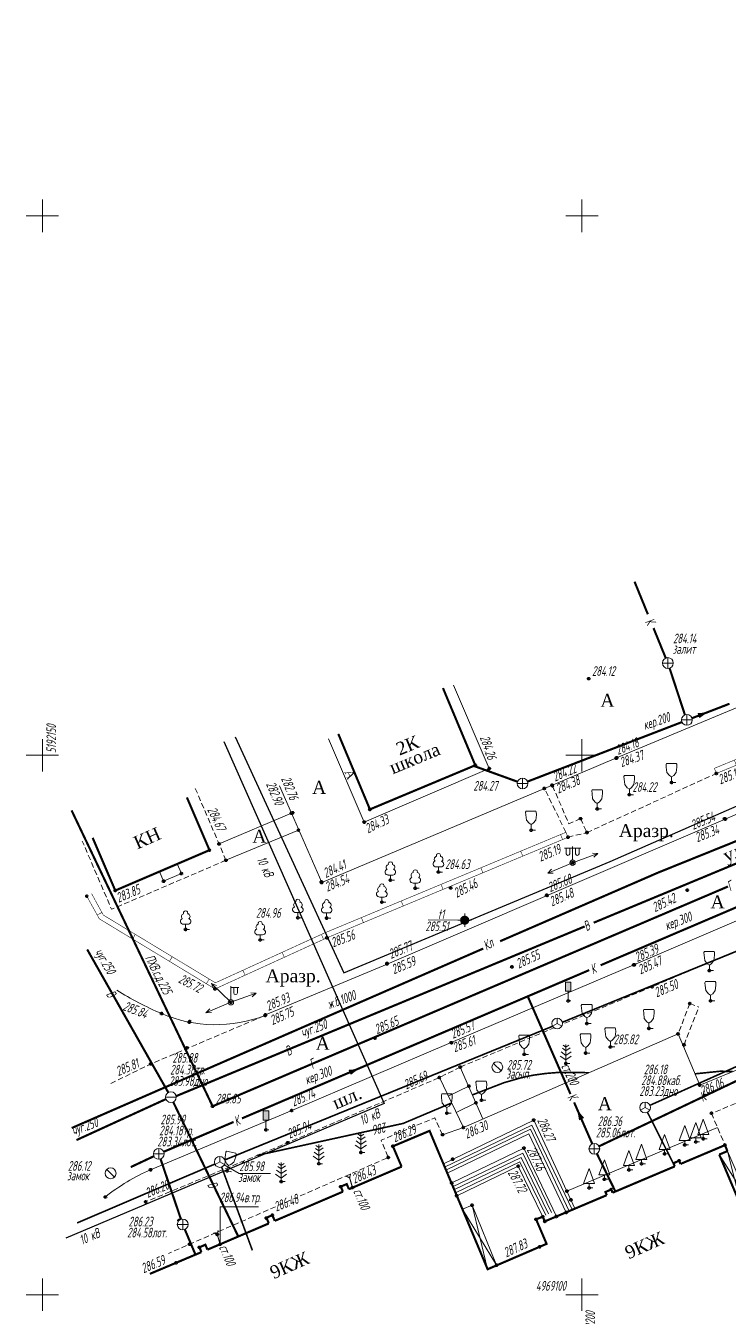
# Model space of a CAD drawing. Header units: metres. Extents: x -857 to 4713, y -766 to 4803.
# Drawn here: x 1737 to 1802.2, y 1493.3 to 1613 of the extents above; entities that cross this region are included whole.
import ezdxf

# ---------------------------------------------------------------- set-up
doc = ezdxf.new("R2010")
doc.units = ezdxf.units.M
doc.set_wipeout_variables(frame=1)
for name, pattern in [('COMMUN', [6, 5, -1]), ('DASHED', [0.75, 0.5, -0.25]), ('DASHEDX2', [1.5, 1, -0.5])]:
    doc.linetypes.add(name, pattern=pattern)
for name, color, linetype, lineweight, transparency in [('51361400', 7, 'Continuous', 18, 0.65), ('51361800', 7, 'Continuous', 18, 0.65), ('51361960', 7, 'Continuous', 18, 0.65), ('51361990', 7, 'Continuous', 18, 0.65), ('51472300', 7, 'Continuous', 18, 0.65), ('51472700', 7, 'Continuous', 18, 0.65), ('71133100', 7, 'Continuous', 18, 0.65), ('71133200', 7, 'Continuous', 18, 0.65), ('71133600', 7, 'Continuous', 18, 0.65), ('71133800', 7, 'Continuous', 18, 0.65), ('82221000', 7, 'Continuous', 18, 0.65), ('Commun', 7, 'Continuous', 18, 0.65), ('CONTOURS-LABEL', 7, 'Continuous', 18, 0.65), ('ELE_SKLAD', 7, 'Continuous', 18, 0.65), ('GEO_POINTS', 7, 'Continuous', 18, 0.65), ('Grid', 7, 'Continuous', 18, 0.65), ('Otm', 7, 'Continuous', 18, 0.65), ('R_Поверхность10_CNT-MAJ', 7, 'Continuous', 18, 0.65), ('Sit', 7, 'Continuous', 18, 0.65), ('Text', 7, 'Continuous', 18, 0.65), ('Text_com', 7, 'Continuous', 18, 0.65), ('Us_znak', 7, 'Continuous', 18, 0.65), ('Us_znak_fon', 7, 'Continuous', 18, 0.65), ('Рамка и сетка', 7, 'Continuous', 18, 0.65)]:
    doc.layers.add(name, color=color, linetype=linetype, lineweight=lineweight, transparency=transparency)
doc.styles.add('eskd', font='ESKD1.shx', dxfattribs={"width": 1.2, "oblique": 15})
doc.styles.get("Standard").update_dxf_attribs({"font": 'GOST_0.TTF', "oblique": 15})
doc.styles.add('style1', font='times.ttf', dxfattribs={"height": 1})
doc.linetypes.add('KABELww_500', pattern='A,0.0001,-0.4,[131,ltypeshp.shx,S=0.4,R=90,X=0.4,Y=-0.4],0.2,[131,ltypeshp.shx,S=0.2,R=90,X=0.4,Y=-0.2],3.6,[131,ltypeshp.shx,S=0.2,R=-90,X=-0.4,Y=0.2],0.2,[131,ltypeshp.shx,S=0.4,R=-90,X=-0.4,Y=0.4],-0.8,4,-0.4', length=9.6001)
doc.linetypes.add('ПОДЗ_ЛИНИИ_СВЯЗИ', pattern='A,4.8,-0.2,[133,ltypeshp.shx,S=0.2,R=0,X=-0.2,Y=0],-0.2,4.8,-2', length=12)

# ---------------------------------------------------------------- blocks, each defined once
blk = doc.blocks.new('71133100')
for p, q in [((-0.39, 0.96), (0.43, 0.96)), ((0, 0.96), (0, 0)), ((0, 0), (0.75, 0))]:
    blk.add_line(p, q)
for centre, radius, start, end in [((-0.26, 2.38), 0.52, 101.09, 227.21), ((0.01, 3.04), 0.39, 339.52, 198.62), ((0.33, 2.4), 0.5, 301.87, 85.62), ((-0.44, 1.5), 0.538, 107.1058, 275.2306), ((0.46, 1.48), 0.52, 267.04, 76.7)]:
    blk.add_arc(centre, radius, start, end)
at = {"style": 'eskd', "oblique": 15}
blk.add_attdef('Z', (1.7, -0.17), '', height=2, dxfattribs=at)
blk = doc.blocks.new('71133200')
for p, q in [((-0.924145, 3.560442), (-1.024145, 3.360442)), ((-1.024145, 3.360442), (-0.977382, 2.864397)), ((-0.977382, 2.864397), (-0.861899, 1.88241)), ((-0.024145, 3.560442), (-0.924145, 3.560442)), ((-0.024145, 3.560442), (0.875855, 3.560442)), ((0.861899, 1.88241), (0.975974, 2.864397)), ((0.875855, 3.560442), (0.958164, 3.395824)), ((0.975974, 2.864397), (0.958164, 3.395824)), ((-0.861899, 1.88241), (-0.374616, 1.28565)), ((-0.374616, 1.28565), (0, 1.039723)), ((0, 1.039723), (0.401375, 1.321765)), ((0, 0), (0, 1.039723)), ((0.8, 0), (0, 0)), ((0.401375, 1.321765), (0.861899, 1.88241))]:
    blk.add_line(p, q)
at = {"style": 'eskd', "oblique": 14.99997778}
blk.add_attdef('Z', (1.873004, -0.239356), '', height=2, dxfattribs=at)
blk = doc.blocks.new('51361990a')
at = {"color": 7}
blk.add_wipeout([(1, 0.1), (0.97, 0.3), (0.89, 0.48), (0.78, 0.64), (0.64, 0.78), (0.48, 0.89), (0.3, 0.97), (0.1, 1.01), (-0.09, 1.01), (-0.29, 0.97), (-0.47, 0.89), (-0.63, 0.78), (-0.77, 0.64), (-0.88, 0.48), (-0.96, 0.3), (-1, 0.1), (-1, -0.09), (-0.96, -0.29), (-0.88, -0.47), (-0.77, -0.63), (-0.63, -0.77), (-0.47, -0.88), (-0.29, -0.96), (-0.09, -0.99), (0.1, -0.99), (0.3, -0.96), (0.48, -0.88), (0.64, -0.77), (0.78, -0.63), (0.89, -0.47), (0.97, -0.29), (1, -0.09)], dxfattribs=at)
blk.add_line((-0.71, 0.7), (0.71, -0.7))
blk.add_circle((0, 0.01), 1)
at = {"color": 7, "style": 'eskd', "oblique": 15}
for tag, p in [('Z', (1.73, 1.41)), ('Z1', (1.73, -0.99)), ('Z2', (1.73, -3.39))]:
    blk.add_attdef(tag, p, '', height=2, dxfattribs=at)
blk = doc.blocks.new('71133600')
for p, q in [((-0.52, 3.39), (0, 3.02)), ((0, 3.02), (0.55, 3.39)), ((-0.86, 2.16), (0, 1.51)), ((0, 1.51), (0.96, 2.16))]:
    blk.add_line(p, q)
for points in [[(-0.64, 2.84), (0, 2.37), (0, 2.37), (0.78, 2.93)], [(0.71, 0), (0, 0), (0, 3.55)], [(-1.05, 1.38), (0, 0.67), (1, 1.38)]]:
    blk.add_lwpolyline(points)
at = {"style": 'eskd', "oblique": 15}
blk.add_attdef('Z', (2.03, -0.19), '', height=2, dxfattribs=at)
blk = doc.blocks.new('51472700')
for p, q in [((-1.5, 2.68), (1.5, 2.68)), ((-1.2, 1.67), (-1.2, 2.68)), ((-0.54, 1.67), (-0.54, 2.68)), ((0, 0.5), (0, 2.98)), ((0.54, 1.67), (0.54, 2.68)), ((1.2, 1.67), (1.2, 2.68))]:
    blk.add_line(p, q)
at = {"color": 7}
for radius in [0.5, 0.05]:
    blk.add_circle((0, 0), radius, dxfattribs=at)
for centre in [(-0.87, 1.69), (0.87, 1.69)]:
    blk.add_arc(centre, 0.331, 182.1567, 357.8433)
at = {"style": 'eskd', "oblique": 15}
blk.add_attdef('Z', (1.02, -1.37), '', height=2, dxfattribs=at)
blk = doc.blocks.new('71133800')
blk.add_lwpolyline([(0.71, 0), (0, 0), (0, 0.8), (-1.03, 0.8), (0, 3.61), (1.01, 0.8), (-0.03, 0.8)])
at = {"style": 'eskd', "oblique": 15}
blk.add_attdef('Z', (1.57, -0.8), '', height=2, dxfattribs=at)
blk = doc.blocks.new('*U79')
at = {"layer": '82221000', "ltscale": 0.5, "flags": 128}
blk.add_lwpolyline([(5192212.27, 4969148.79, 0.05, 0.05, 0), (5192254.4, 4969166.1, 0, 0, 0)], format="xyseb", dxfattribs=at)
blk.add_lwpolyline([(5192212.27, 4969148.79, 0.05, 0.05, 0), (5192254.4, 4969166.1, 0, 0, 0)], format="xyseb", dxfattribs=at)
at = {"layer": '82221000', "ltscale": 0.5, "const_width": 0.05}
blk.add_lwpolyline([(5192212.46, 4969148.32), (5192254.59, 4969165.63)], dxfattribs=at)
at = {"layer": '82221000', "linetype": 'Continuous', "ltscale": 0.5, "const_width": 0.05}
for points in [[(5192251.31, 4969164.29), (5192251.12, 4969164.75)], [(5192247.61, 4969162.77), (5192247.42, 4969163.23)], [(5192243.91, 4969161.25), (5192243.72, 4969161.71)], [(5192240.21, 4969159.73), (5192240.02, 4969160.19)], [(5192236.51, 4969158.21), (5192236.32, 4969158.67)], [(5192232.81, 4969156.69), (5192232.62, 4969157.15)], [(5192229.11, 4969155.17), (5192228.92, 4969155.63)], [(5192225.41, 4969153.65), (5192225.22, 4969154.11)], [(5192221.71, 4969152.12), (5192221.52, 4969152.59)], [(5192218.01, 4969150.6), (5192217.82, 4969151.07)], [(5192214.31, 4969149.08), (5192214.12, 4969149.55)]]:
    blk.add_lwpolyline(points, dxfattribs=at)
blk = doc.blocks.new('*U80')
at = {"layer": '82221000', "ltscale": 0.5}
blk.add_lwpolyline([(5192154.12, 4969136.94, 0.05, 0.05, 0), (5192155.28, 4969134.84, 0.05, 0.05, 0), (5192166, 4969128.34, 0.05, 0.05, 0), (5192176.37, 4969133.08, 0.05, 0.05, 0), (5192198.71, 4969142.4, 0, 0, 0)], format="xyseb", dxfattribs=at)
at = {"layer": '82221000', "ltscale": 0.5, "flags": 128}
blk.add_lwpolyline([(5192154.56, 4969137.18, 0.05, 0.05, 0), (5192155.65, 4969135.19, 0.05, 0.05, 0), (5192166.04, 4969128.91, 0.05, 0.05, 0), (5192176.17, 4969133.54, 0.05, 0.05, 0), (5192198.52, 4969142.86, 0, 0, 0)], format="xyseb", dxfattribs=at)
blk.add_lwpolyline([(5192154.56, 4969137.18, 0.05, 0.05, 0), (5192155.65, 4969135.19, 0.05, 0.05, 0), (5192166.04, 4969128.91, 0.05, 0.05, 0), (5192176.17, 4969133.54, 0.05, 0.05, 0), (5192198.52, 4969142.86, 0, 0, 0)], format="xyseb", dxfattribs=at)
at = {"layer": '82221000', "linetype": 'Continuous', "ltscale": 0.5, "const_width": 0.05}
for points in [[(5192198.21, 4969142.19), (5192198.02, 4969142.65)], [(5192194.52, 4969140.65), (5192194.32, 4969141.12)], [(5192190.82, 4969139.11), (5192190.63, 4969139.58)], [(5192187.13, 4969137.57), (5192186.94, 4969138.04)], [(5192183.44, 4969136.03), (5192183.25, 4969136.5)], [(5192155.08, 4969135.19), (5192155.52, 4969135.43)], [(5192179.75, 4969134.49), (5192179.56, 4969134.96)], [(5192158.36, 4969132.97), (5192158.61, 4969133.4)], [(5192176.06, 4969132.94), (5192175.85, 4969133.4)], [(5192172.42, 4969131.28), (5192172.22, 4969131.73)], [(5192161.78, 4969130.9), (5192162.04, 4969131.33)], [(5192165.2, 4969128.83), (5192165.46, 4969129.26)], [(5192168.79, 4969129.62), (5192168.58, 4969130.07)]]:
    blk.add_lwpolyline(points, dxfattribs=at)
blk = doc.blocks.new('51361800a')
at = {"color": 7}
blk.add_wipeout([(-0.1, 1), (-0.29, 0.96), (-0.47, 0.89), (-0.64, 0.78), (-0.78, 0.64), (-0.89, 0.47), (-0.96, 0.29), (-1, 0.1), (-1, -0.1), (-0.96, -0.29), (-0.89, -0.47), (-0.78, -0.64), (-0.64, -0.78), (-0.47, -0.89), (-0.29, -0.96), (-0.1, -1), (0.1, -1), (0.29, -0.96), (0.47, -0.89), (0.64, -0.78), (0.78, -0.64), (0.89, -0.47), (0.96, -0.29), (1, -0.1), (1, 0.1), (0.96, 0.29), (0.89, 0.47), (0.78, 0.64), (0.64, 0.78), (0.47, 0.89), (0.29, 0.96), (0.1, 1)], dxfattribs=at)
for p, q in [((-1, 0), (1, 0)), ((0, -1), (0, 1))]:
    blk.add_line(p, q)
blk.add_circle((0, 0), 1)
at = {"style": 'eskd', "oblique": 15}
for tag, p in [('Z', (1.72, 1.4)), ('Z1', (1.72, -1)), ('Z2', (1.72, -3.4))]:
    blk.add_attdef(tag, p, '', height=2, dxfattribs=at)
blk = doc.blocks.new('51361960a')
at = {"color": 7}
blk.add_wipeout([(-0.1, 1), (-0.29, 0.96), (-0.47, 0.89), (-0.64, 0.78), (-0.78, 0.64), (-0.89, 0.47), (-0.96, 0.29), (-1, 0.1), (-1, -0.1), (-0.96, -0.29), (-0.89, -0.47), (-0.78, -0.64), (-0.64, -0.78), (-0.47, -0.89), (-0.29, -0.96), (-0.1, -1), (0.1, -1), (0.29, -0.96), (0.47, -0.89), (0.64, -0.78), (0.78, -0.64), (0.89, -0.47), (0.96, -0.29), (1, -0.1), (1, 0.1), (0.96, 0.29), (0.89, 0.47), (0.78, 0.64), (0.64, 0.78), (0.47, 0.89), (0.29, 0.96), (0.1, 1)], dxfattribs=at)
blk.add_wipeout([(-0.1, 1), (-0.29, 0.96), (-0.47, 0.89), (-0.64, 0.78), (-0.78, 0.64), (-0.89, 0.47), (-0.96, 0.29), (-1, 0.1), (-1, -0.1), (-0.96, -0.29), (-0.89, -0.47), (-0.78, -0.64), (-0.64, -0.78), (-0.47, -0.89), (-0.29, -0.96), (-0.1, -1), (0.1, -1), (0.29, -0.96), (0.47, -0.89), (0.64, -0.78), (0.78, -0.64), (0.89, -0.47), (0.96, -0.29), (1, -0.1), (1, 0.1), (0.96, 0.29), (0.89, 0.47), (0.78, 0.64), (0.64, 0.78), (0.47, 0.89), (0.29, 0.96), (0.1, 1)], dxfattribs=at)
for q in [(-0.87, -0.5), (0, 1), (0.87, -0.5)]:
    blk.add_line((0, 0), q)
blk.add_circle((0, 0), 1)
at = {"style": 'eskd', "oblique": 15}
for tag, p in [('Z', (1.72, 1.4)), ('Z1', (1.72, -1)), ('Z2', (1.72, -3.4))]:
    blk.add_attdef(tag, p, '', height=2, dxfattribs=at)
blk = doc.blocks.new('51472300')
for p, q in [((0, 0.5), (0, 3)), ((0, 2.75), (1.5, 2.75)), ((0.54, 1.74), (0.54, 2.75)), ((1.2, 1.74), (1.2, 2.75))]:
    blk.add_line(p, q)
at = {"color": 7}
for radius in [0.5, 0.05]:
    blk.add_circle((0, 0), radius, dxfattribs=at)
blk.add_arc((0.87, 1.75), 0.331, 182.1567, 357.8433)
at = {"oblique": 15}
blk.add_attdef('Z', (1.02, -1.37), '', height=2, dxfattribs=at)
blk = doc.blocks.new('51361400a')
at = {"color": 7}
blk.add_wipeout([(-0.1, 1), (-0.29, 0.96), (-0.47, 0.89), (-0.64, 0.78), (-0.78, 0.64), (-0.89, 0.47), (-0.96, 0.29), (-1, 0.1), (-1, -0.1), (-0.96, -0.29), (-0.89, -0.47), (-0.78, -0.64), (-0.64, -0.78), (-0.47, -0.89), (-0.29, -0.96), (-0.1, -1), (0.1, -1), (0.29, -0.96), (0.47, -0.89), (0.64, -0.78), (0.78, -0.64), (0.89, -0.47), (0.96, -0.29), (1, -0.1), (1, 0.1), (0.96, 0.29), (0.89, 0.47), (0.78, 0.64), (0.64, 0.78), (0.47, 0.89), (0.29, 0.96), (0.1, 1)], dxfattribs=at)
blk.add_line((-1, 0), (1, 0))
blk.add_circle((0, 0), 1)
at = {"style": 'eskd', "oblique": 15}
for tag, p in [('Z', (1.72, 1.4)), ('Z1', (1.72, -1)), ('Z2', (1.72, -3.4))]:
    blk.add_attdef(tag, p, '', height=2, dxfattribs=at)
blk = doc.blocks.new('GRID')
at = {"layer": 'Grid', "color": 104}
blk.add_line((-1.5, 0), (1.5, 0), dxfattribs=at)
for points in [[(0, 0), (0, 1.5)], [(0, 0), (0, -1.5)]]:
    blk.add_lwpolyline(points, dxfattribs=at)
blk = doc.blocks.new('ZNAK')
at = {"layer": 'Us_znak_fon', "true_color": 0xffffff}
blk.add_hatch(color=7, dxfattribs=at).paths.add_polyline_path([(0.3, 1.8), (-0.3, 1.8), (-0.3, 0.85), (-0.05, 0.85), (-0.05, -0.05), (0.25, -0.05), (0.25, 0.05), (0.05, 0.05), (0.05, 0.85), (0.3, 0.85)])
at = {"layer": 'Us_znak', "color": 0, "linetype": 'Continuous', "lineweight": -2, "ltscale": 10}
blk.add_lwpolyline([(-0.25, 1.75), (0.25, 1.75), (0.25, 0.9), (-0.25, 0.9)], close=True, dxfattribs=at)
at = {"layer": 'Us_znak', "linetype": 'DASHEDX2', "ltscale": 10}
blk.add_lwpolyline([(0, 0.9), (0, 0), (0.25, 0)], dxfattribs=at)
blk = doc.blocks.new('NAPR')
at = {"layer": 'Us_znak', "color": 0, "linetype": 'Continuous', "lineweight": -2}
for p in [(-0.19, 2.04), (0.19, 2.04)]:
    blk.add_line(p, (0, 2.5), dxfattribs=at)
blk.add_lwpolyline([(0, 0), (0, 2.5)], dxfattribs=at)
blk = doc.blocks.new('A$C52264BE2')
at = {"layer": 'Sit'}
h = blk.add_hatch(color=32, dxfattribs=at)
h.dxf.hatch_style = 1
h.paths.add_polyline_path([(0, 0.37), (0.71, 0.44), (0.15, 0)])
at = {"layer": 'Sit', "color": 32, "elevation": 285.31}
blk.add_lwpolyline([(0, 0.37), (0.71, 0.44), (0.15, 0), (0, 0.37)], dxfattribs=at)
blk = doc.blocks.new('POINT')
at = {"layer": 'Us_znak', "linetype": 'Continuous', "lineweight": -2}
h = blk.add_hatch(color=0, dxfattribs=at)
edge = h.paths.add_edge_path()
edge.add_arc((0, 0), 0.05, 0, 360)
at = {"layer": 'Us_znak_fon', "linetype": 'Continuous', "true_color": 0xffffff}
blk.add_hatch(color=7, dxfattribs=at).paths.add_polyline_path([(-0.42, 0.05, -0.346708), (-0.05, 0.42), (-0.05, 0.62), (0.05, 0.62), (0.05, 0.42, -0.346708), (0.42, 0.05), (0.62, 0.05), (0.62, -0.05), (0.42, -0.05, -0.346708), (0.05, -0.42), (0.05, -0.62), (-0.05, -0.62), (-0.05, -0.42, -0.346708), (-0.42, -0.05), (-0.62, -0.05), (-0.62, 0.05)])
at = {"layer": 'Us_znak', "color": 0, "linetype": 'Continuous', "lineweight": -2}
for p, q in [((-0.62, 0), (-0.38, 0)), ((0, 0.38), (0, 0.62)), ((0.38, 0), (0.62, 0)), ((0, -0.62), (0, -0.38))]:
    blk.add_line(p, q, dxfattribs=at)
for radius in [0.375, 0.05]:
    blk.add_circle((0, 0), radius, dxfattribs=at)

msp = doc.modelspace()

# ---------------------------------------------------------------- linework, layer by layer
at = {"color": 192, "linetype": 'ПОДЗ_ЛИНИИ_СВЯЗИ', "lineweight": 60, "ltscale": 0.4, "const_width": 0.15, "flags": 128}
for points, elevation in [([(1878.493, 1558.102), (1786.75, 1520.676)], 285.573), ([(1814.944, 1521.98), (1794.866, 1512.98)], 285.911), ([(1785.835, 1520.303), (1755.464, 1507.914)], 285.573), ([(1794.632, 1512.327), (1797.163, 1507.318)], 285.911), ([(1754.541, 1507.53), (1741.78, 1502.073)], 285.984), ([(1758.022, 1499.53), (1755.174, 1507.257)], 571.967)]:
    msp.add_lwpolyline(points, dxfattribs=dict(at, elevation=elevation))
at = {"layer": 'Commun', "color": 32, "linetype": 'COMMUN', "ltscale": 0.7, "const_width": 0.2, "flags": 128}
for points, elevation in [([(1794.667, 1558.495), (1793.434, 1561.516)], 284.138), ([(1796.326, 1554.432), (1795.189, 1557.216)], 284.138), ([(1796.679, 1553.495), (1798.097, 1549.18)], 284.138), ([(1843.019, 1534.341), (1790.15, 1509.182)], 285.804), ([(1804.726, 1532.126), (1790.289, 1525.96)], 285.308), ([(1789.238, 1525.511), (1757.054, 1511.764)], 285.308), ([(1787.497, 1514.021), (1783.536, 1523.075)], 286.362), ([(1789.515, 1509.407), (1787.835, 1513.247)], 286.362), ([(1756.281, 1511.434), (1749.812, 1508.671)], 285.308), ([(1748.899, 1508.261), (1746.754, 1507.252)], 285.308), ([(1789.943, 1508.502), (1791.661, 1504.988)], 286.362), ([(1749.513, 1508.001), (1751.406, 1502.409)], 285.993), ([(1751.762, 1501.474), (1752.748, 1499.136)], 285.993)]:
    msp.add_lwpolyline(points, dxfattribs=dict(at, elevation=elevation))
for points in [[(1798.757, 1548.858), (1802.23, 1550.197)], [(1783.521, 1542.986), (1797.824, 1548.498)], [(1778.538, 1544.438), (1782.582, 1542.974)]]:
    msp.add_lwpolyline(points, dxfattribs=at)
at = {"layer": 'Commun', "color": 1, "linetype": 'KABELww_500', "lineweight": 30, "flags": 128}
for points in [[(1755.373, 1546.7), (1770.236, 1513.137), (1740.749, 1500.648)], [(1756.421, 1547.143), (1766.489, 1525.258), (1791.183, 1535.572), (1812.243, 1544.827), (1812.712, 1545.028), (1817.85, 1532.379), (1823.453, 1520.184)]]:
    msp.add_lwpolyline(points, dxfattribs=at)
at = {"layer": 'Commun', "color": 106, "linetype": 'COMMUN', "ltscale": 0.7, "const_width": 0.2, "elevation": 285.881, "flags": 128}
for points in [[(1789.648, 1529.902), (1816.404, 1541.017)], [(1750.964, 1513.831), (1788.817, 1529.557)], [(1750.226, 1514.17), (1742.716, 1527.425)], [(1750.022, 1513.558), (1741.721, 1509.755)], [(1750.688, 1513.282), (1756.715, 1500.817)]]:
    msp.add_lwpolyline(points, dxfattribs=at)
at = {"layer": 'Commun', "color": 4, "linetype": 'COMMUN', "ltscale": 0.7, "const_width": 0.2, "elevation": 285.22, "flags": 128}
msp.add_lwpolyline([(1754.477, 1512.946), (1802.09, 1533.257)], dxfattribs=at)
at = {"layer": 'GEO_POINTS', "lineweight": 60}
for centre in [(1796.516, 1553.966, 284.138), (1789.193, 1552.523, 284.118), (1778.677, 1544.496, 284.05), (1779.977, 1544.197, 282.661), (1791.735, 1545.144, 284.368), (1791.768, 1545.195, 284.179), (1796.865, 1542.895, 283.815), (1801.023, 1543.746, 285.167), (1783.052, 1542.805, 284.271), (1785.083, 1542.349, 284.245), (1785.79, 1542.649, 284.219), (1785.832, 1542.592, 284.38), (1792.951, 1541.771, 284.223), (1789.982, 1540.446, 284.772), (1761.636, 1540.058, 282.899), (1761.75, 1540.095, 282.765), (1768.392, 1539.229, 284.328), (1768.913, 1540.408, 284.207), (1788.439, 1539.548, 284.646), (1801.78, 1539.546, 285.542), (1801.839, 1539.512, 285.335), (1762.294, 1538.482, 284.484), (1783.854, 1538.475, 284.481), (1789.02, 1538.251, 285.283), (1754.935, 1537.208, 284.668), (1787.269, 1537.825, 285.188), (1754.048, 1536.629, 284.438), (1755.566, 1535.685, 284.657), (1751.444, 1534.453, 284.683), (1775.262, 1534.603, 284.634), (1787.694, 1535.463, 285.383), (1749.798, 1533.74, 284.658), (1764.414, 1533.678, 284.405), (1764.443, 1533.618, 284.537), (1770.806, 1533.843, 284.621), (1742.684, 1532.365, 284.159), (1745.316, 1532.886, 283.851), (1773.111, 1533.099, 284.637), (1776.399, 1533.123, 285.463), (1785.294, 1532.447, 285.68), (1785.335, 1532.427, 285.48), (1798.319, 1532.916, 285.424), (1770.02, 1531.803, 284.688), (1762.235, 1530.365, 284.958), (1764.905, 1530.332, 285.202), (1777.698, 1530.135, 285.514), (1751.831, 1529.285, 284.954), (1764.93, 1528.507, 285.557), (1758.741, 1528.301, 285.311), (1770.496, 1526.075, 285.594), (1770.499, 1526.134, 285.775), (1782.07, 1525.807, 285.548), (1793.36, 1525.985, 285.472), (1793.418, 1526.003, 285.394), (1800.365, 1525.46, 284.98), (1754.564, 1523.766, 285.715), (1795.067, 1523.969, 285.501), (1756.029, 1522.526, 285.717), (1787.285, 1522.652, 285.526), (1800.474, 1522.664, 284.829), (1749.607, 1521.483, 285.842), (1759.219, 1521.311, 285.746), (1759.231, 1521.366, 285.93), (1798.558, 1522.402, 285.67), (1752.17, 1520.687, 285.86), (1752.217, 1520.742, 285.967), (1789.013, 1520.555, 285.828), (1794.768, 1520.11, 285.848), (1769.395, 1519.202, 285.65), (1797.466, 1519.594, 285.842), (1751.975, 1518.307, 285.724), (1776.447, 1518.785, 285.569), (1776.469, 1518.773, 285.611), (1783.216, 1517.701, 285.898), (1788.905, 1517.822, 285.965), (1791.201, 1518.383, 285.816), (1798.019, 1518.575, 285.829), (1748.602, 1516.811, 285.813), (1777.283, 1516.524, 285.758), (1780.72, 1516.513, 285.724), (1787.075, 1516.85, 285.948), (1775.353, 1515.553, 285.694), (1778.087, 1514.75, 286.015), (1799.477, 1514.853, 286.064), (1750.471, 1513.731, 285.881), (1754.339, 1512.887, 285.854), (1778.742, 1513.209, 286.222), (1779.249, 1513.446, 286.04), (1761.672, 1512.498, 285.74), (1776.043, 1512.249, 285.966), (1794.407, 1512.774, 286.18), (1800.565, 1512.238, 286.123), (1759.282, 1510.708, 285.848), (1777.572, 1510.92, 286.295), (1784.092, 1511.608, 286.268), (1761.301, 1509.515, 285.944), (1775.647, 1510.255, 286.402), (1798.084, 1509.306, 284.749), (1799.112, 1509.577, 284.734), (1799.807, 1509.878, 284.768), (1749.349, 1508.473, 285.993), (1768.083, 1508.603, 286.374), (1770.617, 1508.143, 286.356), (1771.043, 1509.18, 286.294), (1783.184, 1509.01, 287.46), (1789.723, 1508.945, 286.362), (1796.223, 1508.478, 284.874), (1801.811, 1509.286, 285.646), (1748.588, 1507.007, 286.018), (1755.001, 1507.726, 285.984), (1764.176, 1507.567, 285.641), (1776.579, 1507.975, 286.499), (1782.655, 1507.339, 287.722), (1792.917, 1506.992, 284.863), (1794.081, 1507.564, 284.889), (1797.566, 1507.84, 303.521), (1744.886, 1506.671, 286.116), (1755.686, 1506.898, 286.02), (1760.695, 1505.901, 286.211), (1776.497, 1505.778, 287.106), (1790.642, 1506.118, 284.831), (1766.211, 1505.438, 295.972), (1767.301, 1505.346, 286.428), (1776.962, 1504.597, 287.811), (1787.171, 1505.017, 286.317), (1789.225, 1505.321, 284.868), (1791.267, 1505.173, 299.828), (1744.402, 1504.479, 286.149), (1748.141, 1504.032, 286.204), (1778.376, 1503.711, 287.842), (1787.539, 1504.203, 285.03), (1751.227, 1502.299, 286.233), (1759.322, 1502.527, 286.463), (1759.871, 1502.793, 286.481), (1784.311, 1502.408, 287.805), (1784.929, 1502.651, 287.68), (1785.12, 1502.219, 287.671), (1786.19, 1502.68, 287.054), (1787.102, 1503.052, 287.043), (1754.766, 1501.013, 286.455), (1752.206, 1500.102, 286.352), (1753.11, 1499.815, 286.538), (1755.036, 1500.099, 286.535), (1784.639, 1499.863, 287.834), (1750.95, 1498.378, 286.586), (1780.657, 1498.161, 287.838)]:
    msp.add_circle(centre, 0.06, dxfattribs=at)
at = {"layer": 'R_Поверхность10_CNT-MAJ', "color": 32, "const_width": 0.15, "elevation": 286, "flags": 128}
for points in [[(1789.225, 1516.001), (1786.467, 1516.033), (1785.236, 1515.932), (1784.082, 1515.776), (1783.11, 1515.582), (1781.334, 1515.073), (1778.409, 1513.941)], [(1802.518, 1516.105), (1801.391, 1516.137), (1799.035, 1515.896)], [(1776.482, 1513.196), (1771.997, 1511.299), (1758.484, 1508.341)]]:
    msp.add_lwpolyline(points, dxfattribs=at)
at = {"layer": 'Sit', "flags": 128}
for points, elevation in [([(1761.636, 1540.058), (1764.443, 1533.618), (1785.083, 1542.349), (1791.768, 1545.195), (1820.39, 1557.143), (1832.605, 1562.224), (1842.791, 1568.457)], 282.899), ([(1759.231, 1521.366), (1770.496, 1526.075), (1785.335, 1532.427), (1801.839, 1539.512), (1821.004, 1547.845), (1832.034, 1552.493), (1848.327, 1559.397), (1856.431, 1562.919)], 285.93), ([(1748.588, 1507.007), (1761.672, 1512.498), (1776.447, 1518.785), (1793.36, 1525.985), (1813.324, 1534.569), (1823.102, 1538.767), (1837.692, 1544.995), (1852.354, 1551.147), (1858.081, 1553.55)], 286.018), ([(1761.636, 1540.058), (1760.547, 1542.6)], 282.899), ([(1761.636, 1540.058), (1754.935, 1537.208)], 282.899), ([(1762.294, 1538.482), (1755.566, 1535.685)], 284.484), ([(1787.269, 1537.825), (1787.269, 1537.825), (1787.269, 1537.825)], 285.188), ([(1749.798, 1533.74), (1749.412, 1534.641)], 284.658), ([(1749.798, 1533.74), (1751.444, 1534.453), (1751.06, 1535.348)], 284.658), ([(1777.073, 1530.135), (1774.316, 1530.155)], 285.514), ([(1775.647, 1510.255), (1777.572, 1510.92), (1797.466, 1519.594), (1799.477, 1514.853), (1809.172, 1518.843), (1818.681, 1522.894)], 286.402), ([(1775.353, 1515.553), (1777.572, 1510.92)], 285.694), ([(1777.283, 1516.524), (1779.382, 1511.709)], 285.758), ([(1778.087, 1514.75), (1776.176, 1513.835)], 286.015), ([(1778.742, 1513.209), (1776.898, 1512.326)], 286.222), ([(1784.092, 1511.608), (1775.72, 1507.559)], 286.268), ([(1787.645, 1503.309), (1783.927, 1511.152), (1775.822, 1507.233)], 287.006), ([(1787.374, 1503.18), (1783.785, 1510.751), (1775.953, 1506.963)], 287.006), ([(1784.092, 1511.608), (1787.171, 1505.017), (1787.903, 1503.398)], 286.268), ([(1787.171, 1505.017), (1801.127, 1510.906)], 286.317), ([(1787.102, 1503.052), (1783.644, 1510.349), (1776.083, 1506.693)], 287.006), ([(1783.184, 1509.01), (1776.497, 1505.778)], 287.46), ([(1785.739, 1503.044), (1783.073, 1508.54), (1776.572, 1505.408)], 287.722), ([(1783.184, 1509.01), (1786.19, 1502.68)], 287.46), ([(1801.284, 1508.412), (1804.186, 1503.825)], 286.294), ([(1802.042, 1508.732), (1804.186, 1503.825)], 286.294), ([(1802.042, 1508.732), (1803.37, 1503.469)], 286.294), ([(1755.417, 1507.448), (1756.795, 1506.655), (1759.691, 1506.648)], 285.984), ([(1785.469, 1502.913), (1782.934, 1508.14), (1776.702, 1505.138)], 287.722), ([(1785.199, 1502.782), (1782.794, 1507.74), (1776.832, 1504.867)], 287.722), ([(1784.929, 1502.651), (1782.655, 1507.339), (1776.962, 1504.597)], 287.722), ([(1755.036, 1500.099), (1755.042, 1503.558), (1758.581, 1503.558), (1758.581, 1503.558)], 286.535), ([(1778.376, 1503.711), (1777.49, 1503.34)], 287.842), ([(1778.376, 1503.711), (1780.657, 1498.161)], 287.842), ([(1778.376, 1503.711), (1779.821, 1497.783)], 287.842), ([(1777.49, 1503.34), (1780.657, 1498.161)], 287.842)]:
    msp.add_lwpolyline(points, dxfattribs=dict(at, elevation=elevation))
at = {"layer": 'Sit', "linetype": 'Continuous', "flags": 128}
msp.add_lwpolyline([(1765.084, 1546.944), (1768.392, 1539.229), (1779.977, 1544.197), (1776.669, 1551.912)], dxfattribs=at)
at = {"layer": 'Sit', "const_width": 0.2, "flags": 128}
for points in [[(1765.985, 1547.403), (1768.913, 1540.408), (1778.677, 1544.496), (1775.681, 1551.652)], [(1743.223, 1537.769), (1745.316, 1532.886), (1754.048, 1536.629), (1751.954, 1541.512)]]:
    msp.add_lwpolyline(points, dxfattribs=at)
at = {"layer": 'Sit', "flags": 128}
for points, const_width, elevation in [([(1800.828, 1544.216), (1801.023, 1543.746)], 0.05, 285.167), ([(1787.067, 1538.292), (1787.269, 1537.825)], 0.05, 285.188), ([(1771.85, 1507.293), (1771.043, 1509.18), (1774.44, 1510.61), (1779.821, 1497.783), (1785.282, 1500.138), (1784.311, 1502.408), (1784.929, 1502.651), (1785.12, 1502.219), (1790.863, 1504.651)], 0.2, 286.294), ([(1797.695, 1507.543), (1801.811, 1509.286), (1802.042, 1508.732)], 0.2, 286.294), ([(1802.042, 1508.732), (1801.284, 1508.412)], 0.2, 286.294), ([(1807.395, 1493.928), (1801.284, 1508.412)], 0.2, 313.977), ([(1766.969, 1505.203), (1771.85, 1507.293)], 0.2, 286.586), ([(1791.396, 1504.876), (1797.163, 1507.318)], 0.2, 286.294), ([(1797.695, 1507.543), (1797.566, 1507.84), (1797.036, 1507.609), (1797.163, 1507.318)], 0.2, 303.521), ([(1767.031, 1506.26), (1766.691, 1506.417)], 0.1, 286.348), ([(1767.301, 1505.346), (1767.031, 1506.26), (1767.121, 1506.646)], 0.1, 286.428), ([(1760.099, 1502.269), (1766.412, 1504.976)], 0.2, 286.586), ([(1791.396, 1504.876), (1791.267, 1505.173), (1790.737, 1504.942), (1790.863, 1504.651)], 0.2, 299.828), ([(1753.86, 1499.6), (1755.036, 1500.099), (1759.548, 1502.029)], 0.2, 286.586), ([(1754.766, 1501.013), (1754.426, 1501.169)], 0.1, 286.455), ([(1755.036, 1500.099), (1754.766, 1501.013), (1754.856, 1501.399)], 0.1, 286.535), ([(1748.518, 1497.352), (1753.304, 1499.371)], 0.2, 286.586)]:
    msp.add_lwpolyline(points, dxfattribs=dict(at, const_width=const_width, elevation=elevation))
at = {"layer": 'Sit', "linetype": 'DASHED', "flags": 128}
for points, elevation in [([(1789.02, 1538.251), (1801.023, 1543.746)], 285.188), ([(1755.566, 1535.685), (1754.935, 1537.208), (1752.681, 1542.467)], 284.484), ([(1787.067, 1538.292), (1785.083, 1542.349)], 285.188), ([(1785.832, 1542.592), (1787.345, 1539.077)], 284.38), ([(1788.439, 1539.548), (1787.345, 1539.077)], 284.646), ([(1788.439, 1539.548), (1789.02, 1538.251)], 284.646), ([(1787.269, 1537.825), (1789.02, 1538.251)], 285.188), ([(1755.566, 1535.685), (1744.974, 1531.144), (1742.265, 1537.464)], 284.484), ([(1777.283, 1516.524), (1795.067, 1523.969), (1809.265, 1529.995), (1814.469, 1532.266), (1814.469, 1532.266)], 285.758), ([(1798.558, 1522.402), (1797.466, 1519.594)], 285.67), ([(1798.019, 1518.575), (1799.383, 1522.081)], 285.829), ([(1798.558, 1522.402), (1799.383, 1522.081)], 285.67), ([(1759.079, 1521.257), (1748.602, 1516.811), (1744.756, 1514.929)], 285.746), ([(1777.283, 1516.524), (1775.353, 1515.553), (1761.301, 1509.515), (1748.141, 1504.032)], 285.758), ([(1802.778, 1513.135), (1800.565, 1512.238)], 286.195), ([(1775.647, 1510.255), (1774.917, 1511.811), (1769.944, 1509.746), (1770.617, 1508.143), (1752.206, 1500.102), (1750.242, 1499.25)], 286.402), ([(1800.565, 1512.238), (1801.811, 1509.286)], 286.123)]:
    msp.add_lwpolyline(points, dxfattribs=dict(at, elevation=elevation))
at = {"layer": 'Sit', "linetype": 'COMMUN', "ltscale": 0.7, "const_width": 0.2, "elevation": 284.965, "flags": 128}
for points in [[(1810.698, 1540.633), (1795.608, 1534.543), (1780.975, 1528.185)], [(1779.418, 1527.508), (1741.278, 1510.871)]]:
    msp.add_lwpolyline(points, dxfattribs=at)
at = {"layer": 'Sit', "color": 4, "linetype": 'COMMUN', "ltscale": 0.7, "const_width": 0.2, "elevation": 285.724, "flags": 128}
msp.add_lwpolyline([(1754.339, 1512.887), (1741.268, 1540.312)], dxfattribs=at)
at = {"layer": 'Sit', "flags": 128}
for points, format, elevation in [([(1759.219, 1521.311, -0.1973083), (1749.607, 1521.483, -0.0392571), (1745.451, 1523.652, -3.0359847)], "xyb", 285.746), ([(1748.588, 1507.007, 0.0672105), (1744.402, 1504.479, 3.597222)], "xyb", 286.018), ([(1766.969, 1505.203, 0.2, 0.2, 0), (1766.969, 1505.203, 0.2, 0.2, 0), (1766.763, 1505.678, 0.2, 0.2, 0), (1766.211, 1505.438, 0.2, 0.2, 0), (1766.412, 1504.976, 0.2, 0.2, 0), (1766.412, 1504.976, 0, 0, 0)], "xyseb", 295.972), ([(1760.099, 1502.269, 0.2, 0.2, 0), (1760.099, 1502.269, 0.2, 0.2, 0), (1759.871, 1502.793, 0.2, 0.2, 0), (1759.32, 1502.554, 0.2, 0.2, 0), (1759.548, 1502.029, 0.2, 0.2, 0), (1759.548, 1502.029, 0, 0, 0)], "xyseb", 286.481), ([(1753.86, 1499.6, 0.2, 0.2, 0), (1753.86, 1499.6, 0.2, 0.2, 0), (1753.662, 1500.055, 0.2, 0.2, 0), (1753.11, 1499.815, 0.2, 0.2, 0), (1753.304, 1499.371, 0.2, 0.2, 0), (1753.304, 1499.371, 0, 0, 0)], "xyseb", 286.538)]:
    msp.add_lwpolyline(points, format=format, dxfattribs=dict(at, elevation=elevation))

# ---------------------------------------------------------------- block references
at = {"layer": '51472300', "color": 7, "xscale": 0.5, "yscale": 0.5, "zscale": 0.5}
msp.add_blockref('51472300', (1756.029, 1522.526, 285.717), dxfattribs=at)
at = {"layer": '51472700', "color": 7, "xscale": 0.5, "yscale": 0.5, "zscale": 0.5}
msp.add_blockref('51472700', (1787.694, 1535.463, 285.383), dxfattribs=at)
at = {"layer": '71133100', "color": 7, "xscale": 0.5, "yscale": 0.5, "zscale": 0.5}
for p in [(1775.262, 1534.603, 284.634), (1770.806, 1533.843, 284.621), (1773.111, 1533.099, 284.637), (1770.02, 1531.803, 284.688), (1751.831, 1529.285, 284.954), (1762.235, 1530.365, 284.958), (1764.905, 1530.332, 285.202), (1758.741, 1528.301, 285.311)]:
    msp.add_blockref('71133100', p, dxfattribs=at)
at = {"layer": '71133200', "color": 7, "xscale": 0.5, "yscale": 0.5, "zscale": 0.5}
for p in [(1796.865, 1542.895, 283.815), (1792.951, 1541.771, 284.223), (1789.982, 1540.446, 284.772), (1783.854, 1538.475, 284.481), (1800.365, 1525.46, 284.98), (1800.474, 1522.664, 284.829), (1789.013, 1520.555, 285.828), (1794.768, 1520.085, 285.848), (1791.201, 1518.383, 285.816), (1783.216, 1517.701, 285.898), (1788.905, 1517.822, 285.965), (1779.249, 1513.446, 286.04), (1776.043, 1512.249, 285.966)]:
    msp.add_blockref('71133200', p, dxfattribs=at)
at = {"layer": '71133200', "color": 7, "xscale": 0.4999999999999998, "yscale": 0.4999999999999998, "zscale": 0.4999999999999998, "rotation": 347.3284630284786}
msp.add_blockref('71133200', (1755.686, 1506.898, 286.02), dxfattribs=at)
at = {"layer": '71133600', "color": 7, "xscale": 0.5, "yscale": 0.5, "zscale": 0.5}
for p in [(1787.075, 1516.85, 285.948), (1768.083, 1508.603, 286.374), (1764.176, 1507.567, 285.641), (1760.695, 1505.901, 286.211)]:
    msp.add_blockref('71133600', p, dxfattribs=at)
at = {"layer": '71133800', "color": 7, "xscale": 0.5, "yscale": 0.5, "zscale": 0.5}
for p in [(1798.084, 1509.306, 284.749), (1799.112, 1509.577, 284.734), (1799.807, 1509.878, 284.768), (1794.081, 1507.564, 284.889), (1796.223, 1508.478, 284.874), (1792.917, 1506.992, 284.863), (1789.225, 1505.321, 284.868), (1790.642, 1506.118, 284.831)]:
    msp.add_blockref('71133800', p, dxfattribs=at)
at = {"layer": '82221000', "color": 7}
for name in ['*U79', '*U80']:
    msp.add_blockref(name, (-5190411.441, -4967604.578), dxfattribs=at)
at = {"layer": 'Grid', "color": 7, "linetype": 'Continuous'}
for p in [(1738.559, 1595.422), (1788.559, 1595.422), (1738.559, 1545.422), (1788.559, 1545.422), (1738.559, 1495.422), (1788.559, 1495.422)]:
    msp.add_blockref('GRID', p, dxfattribs=at)
at = {"layer": 'Sit', "color": 7}
for p, rotation in [((1799.315, 1548.922, -285.308), 359.8166648775302), ((1788.703, 1511.669, -285.308), 94.11594514947717)]:
    msp.add_blockref('A$C52264BE2', p, dxfattribs=dict(at, rotation=rotation))
at = {"layer": 'Sit', "color": 7, "linetype": 'Continuous', "xscale": -1, "rotation": 290.0426047889819}
for p in [(1787.694, 1535.463, 285.383), (1756.029, 1522.526, 285.717)]:
    msp.add_blockref('NAPR', p, dxfattribs=at)
at = {"layer": 'Sit', "color": 7, "linetype": 'Continuous'}
for p, rotation in [((1787.694, 1535.463, 285.383), 112.6325492434472), ((1756.029, 1522.526, 285.717), 45.98153934465734), ((1756.029, 1522.526, 285.717), 112.6325492434472)]:
    msp.add_blockref('NAPR', p, dxfattribs=dict(at, rotation=rotation))
for name, p in [('POINT', (1777.698, 1530.135, 285.514)), ('ZNAK', (1787.285, 1522.652, 285.526)), ('ZNAK', (1759.282, 1510.708, 285.848))]:
    msp.add_blockref(name, p, dxfattribs=at)
at = {"layer": 'Sit', "color": 7}
msp.add_blockref('A$C52264BE2', (1766.981, 1515.862, -285.308), dxfattribs=at)

# ---------------------------------------------------------------- texts
at = {"layer": 'CONTOURS-LABEL', "color": 32, "oblique": 13, "width": 0.8}
msp.add_text('286', height=0.9, rotation=192.34745, dxfattribs=at).set_placement((1770.403, 1511.405, 286))
at = {"layer": 'ELE_SKLAD', "oblique": 13, "width": 0.8}
msp.add_text('t1', height=0.9, dxfattribs=at).set_placement((1775.216, 1530.24, -9.756))
at = {"layer": 'Otm', "oblique": 13, "width": 0.8}
for s, p in [('284.14', (1797.003, 1555.804, 284.138)), ('284.12', (1789.493, 1552.783, 284.118)), ('284.27', (1778.5, 1542.144, 284.271)), ('284.22', (1793.251, 1542.031, 284.223)), ('284.63', (1775.877, 1534.876, 284.634)), ('284.96', (1758.355, 1530.362, 284.958)), ('285.51', (1774.061, 1529.12, 285.514)), ('285.82', (1791.501, 1518.643, 285.816)), ('286.18', (1794.301, 1515.859, 286.18)), ('284.88каб.', (1794.052, 1514.846, 286.18)), ('283.23дно', (1793.883, 1513.849, 286.18)), ('285.85', (1754.639, 1513.147, 285.854)), ('285.99', (1749.503, 1511.211, 285.993)), ('284.18тр.', (1749.39, 1510.192, 285.993)), ('283.34лот.', (1749.211, 1509.167, 285.993)), ('286.94в.тр.', (1754.965, 1503.995, 286.535))]:
    msp.add_text(s, height=0.9, dxfattribs=at).set_placement(p)
for s, rotation, p in [('284.26', 289.04895, (1779.085, 1547.077, 282.661)), ('284.18', 21.59821, (1791.903, 1545.441, 284.179)), ('284.37', 18.87532, (1792.225, 1544.309, 284.368)), ('284.22', 23.062, (1786.07, 1542.974, 284.219)), ('285.17', 21.48279, (1801.387, 1542.714, 285.167)), ('282.76', 291.48884, (1760.669, 1543.258, 282.765)), ('284.38', 23.03488, (1786.368, 1541.859, 284.38)), ('282.90', 292.75404, (1759.273, 1542.752, 282.899)), ('284.67', 294.92004, (1753.827, 1540.377, 284.668)), ('284.33', 25.64549, (1768.724, 1538.162, 284.328)), ('285.54', 22.47559, (1798.868, 1538.502, 285.542)), ('285.34', 21.4119, (1799.244, 1537.348, 285.335)), ('285.19', 22.80895, (1784.717, 1535.547, 285.188)), ('284.41', 24.59843, (1764.825, 1534.036, 284.405)), ('283.85', 23.20341, (1745.628, 1531.744, 283.851)), ('284.54', 22.20059, (1764.953, 1532.76, 284.537)), ('285.46', 26.68326, (1776.943, 1532.194, 285.463)), ('285.68', 22.6214, (1785.615, 1532.724, 285.68)), ('285.48', 23.23245, (1785.777, 1531.403, 285.48)), ('285.42', 25.38762, (1795.323, 1530.864, 285.424)), ('285.56', 20.9216, (1765.506, 1527.605, 285.557)), ('285.77', 22.55125, (1770.873, 1526.541, 285.775)), ('285.55', 24.92653, (1782.707, 1525.643, 285.548)), ('285.39', 23.26687, (1793.673, 1526.247, 285.394)), ('285.59', 22.49861, (1771.139, 1525.114, 285.594)), ('285.47', 23.26687, (1793.984, 1525.102, 285.472)), ('285.72', 332.4836, (1751.089, 1524.397, 285.715)), ('285.50', 22.99741, (1795.489, 1522.971, 285.501)), ('285.84', 338.74265, (1745.948, 1521.827, 285.842)), ('285.93', 23.12023, (1759.5, 1521.715, 285.93)), ('285.75', 23.22753, (1759.882, 1520.406, 285.746)), ('285.65', 23.06478, (1769.57, 1519.559, 285.65)), ('285.57', 23.38948, (1776.616, 1519.133, 285.569)), ('285.61', 20.455, (1776.767, 1517.883, 285.611)), ('285.81', 22.99519, (1745.601, 1515.67, 285.813)), ('285.69', 24.28908, (1772.288, 1514.436, 285.758)), ('286.06', 22.37014, (1799.72, 1513.847, 286.064)), ('285.74', 23.05099, (1761.846, 1512.855, 285.74)), ('285.94', 23.2537, (1761.474, 1509.872, 285.944)), ('286.29', 22.82517, (1771.218, 1509.536, 286.294)), ('286.30', 23.55767, (1777.888, 1509.866, 286.295)), ('286.27', 294.1583, (1784.395, 1511.59, 286.268)), ('287.46', 295.4097, (1783.436, 1508.86, 287.46)), ('286.43', 23.15233, (1767.475, 1505.703, 286.428)), ('286.20', 22.61686, (1748.318, 1504.388, 286.204)), ('287.72', 298.10607, (1781.666, 1506.729, 287.722)), ('286.48', 20.61393, (1760.228, 1503.12, 286.481)), ('287.83', 24.79127, (1781.549, 1498.868, 287.834)), ('286.59', 22.83145, (1747.939, 1497.393, 286.586))]:
    msp.add_text(s, height=0.9, rotation=rotation, dxfattribs=at).set_placement(p)
at = {"layer": 'Text', "style": 'style1'}
for s, p in [('А', (1790.27, 1549.913)), ('А', (1763.558, 1541.847)), ('А', (1758.016, 1537.324)), ('Аразр.', (1791.975, 1537.845)), ('А', (1800.476, 1531.233)), ('Аразр.', (1759.25, 1524.38)), ('А', (1763.893, 1518.12)), ('А', (1790.031, 1512.527, 286.008))]:
    msp.add_text(s, height=1.2, dxfattribs=at).set_placement(p)
at = {"layer": 'Text', "color": 7, "style": 'style1'}
for s, rotation, p in [('2К', 22.60692, (1771.658, 1545.382, -285.654)), ('школа', 22.60692, (1771.032, 1543.649, -285.654)), ('КН', 23.7921, (1747.358, 1536.688, -285.654)), ('9КЖ', 23.7921, (1792.882, 1498.696, -285.654)), ('9КЖ', 23.7921, (1759.991, 1496.851, -285.654))]:
    msp.add_text(s, height=1.2, rotation=rotation, dxfattribs=at).set_placement(p)
at = {"layer": 'Text', "style": 'style1'}
for s, height, rotation, p in [('А', 0.8, 293.20996, (1766.542, 1543.892)), ('ул. Рылеева', 1.2, 22.43998, (1801.941, 1535.49, 285.881)), ('шл.', 1.2, 23.42652, (1765.762, 1512.57, 0.483))]:
    msp.add_text(s, height=height, rotation=rotation, dxfattribs=at).set_placement(p)
at = {"layer": 'Text_com', "oblique": 13, "width": 0.8}
for s, rotation, p in [('К', 303.76784, (1794.361, 1557.786, 567.037)), ('кер.200', 18.97231, (1794.401, 1547.759)), ('Г', 29.25629, (1802.292, 1532.809, 282.238)), ('кер.300', 20.39527, (1796.421, 1529.195, 1138.624)), ('В', 29.25629, (1788.997, 1529.097, 282.899)), ('чуг.250', 300.07427, (1743.366, 1527.188, 853.315)), ('Кл', 29.41067, (1779.701, 1527.308, 282.899)), ('ПХВ.с.д.225', 297.01788, (1748.037, 1526.661, 856.215)), ('К', 24.3112, (1789.574, 1525.111)), ('В', 304.84713, (1744.422, 1523.261, 282.899)), ('ж.б.1000', 20.39527, (1765.17, 1521.877, 1139.197)), ('чуг.250', 20.39527, (1762.695, 1519.259, 1139.197)), ('В', 29.25629, (1761.352, 1517.521, 282.899)), ('кер.300', 20.39527, (1763.062, 1514.901, 1138.624)), ('Г', 29.25629, (1763.59, 1516.321, 282.238)), ('ст.200', 295.42022, (1786.619, 1516.607, 1139.197)), ('К', 24.53384, (1799.722, 1513.279, -283.662)), ('К', 305.28137, (1787.165, 1513.72)), ('чуг.250', 20.39527, (1741.466, 1510.161, 1139.197)), ('К', 24.3112, (1756.552, 1511.033)), ('В', 298.71474, (1753.813, 1505.63, 569.435)), ('ст.100', 292.80267, (1767.352, 1505.01, 853.315)), ('ст.100', 292.80267, (1754.909, 1499.823, 853.315))]:
    msp.add_text(s, height=0.9, rotation=rotation, dxfattribs=at).set_placement(p)
for s, p in [('залит', (1796.958, 1554.825, 568.171)), ('285.88', (1750.613, 1516.928, 285.881)), ('284.38тр.', (1750.398, 1515.832, 285.881)), ('285.72', (1781.597, 1516.279, 285.724)), ('283.98дно', (1750.29, 1514.781, 571.763)), ('засып.', (1781.553, 1515.452, 285.724)), ('286.36', (1790.015, 1511.052, 286.362)), ('285.06лот.', (1789.851, 1510.001, 286.362)), ('286.12', (1740.919, 1506.911, 286.116)), ('285.98', (1756.808, 1506.876, 285.984)), ('замок', (1740.851, 1506.02, 286.116)), ('замок', (1756.71, 1505.869, 571.556)), ('286.23', (1746.545, 1501.752, 286.233)), ('284.58лот.', (1746.413, 1500.731, 286.233))]:
    msp.add_text(s, height=0.9, dxfattribs=at).set_placement(p)
at = {"layer": 'Text_com', "color": 1, "oblique": 13, "width": 0.8}
for rotation, p in [(295.30266, (1758.394, 1535.784, 568.007)), (23.41395, (1768.176, 1511.115, 568.007)), (23.41395, (1742.222, 1500.023, 568.007))]:
    msp.add_text('10 кВ ', height=0.9, rotation=rotation, dxfattribs=at).set_placement(p)
at = {"layer": 'Рамка и сетка', "oblique": 13, "width": 0.8}
for s, p in [('5192150', (1739.838, 1545.633)), ('5192200', (1789.778, 1491.152))]:
    msp.add_text(s, height=0.9, rotation=90, dxfattribs=at).set_placement(p)
msp.add_text('4969100', height=0.9, dxfattribs=at).set_placement((1784.285, 1495.792))

# ---------------------------------------------------------------- next in the draw order: block references
at = {"layer": '51361400', "color": 7, "xscale": 0.5, "yscale": 0.5, "zscale": 0.5}
msp.add_blockref('51361400a', (1750.474, 1513.734, 285.881), dxfattribs=at)
at = {"layer": '51361800', "color": 7, "xscale": 0.5, "yscale": 0.5, "zscale": 0.5}
for p in [(1796.521, 1553.971, 284.138), (1798.281, 1548.701, 284.138), (1783.054, 1542.807, 284.271), (1789.707, 1508.945, 286.362), (1749.352, 1508.476, 285.993), (1751.567, 1501.934)]:
    msp.add_blockref('51361800a', p, dxfattribs=at)
at = {"layer": '51361960', "color": 7, "xscale": 0.5, "yscale": 0.5, "zscale": 0.5}
for p in [(1786.263, 1520.562, 290.074), (1794.409, 1512.776, 286.18), (1755.001, 1507.726, 285.984)]:
    msp.add_blockref('51361960a', p, dxfattribs=at)
at = {"layer": '51361990', "color": 7, "xscale": 0.5, "yscale": 0.5, "zscale": 0.5}
for p in [(1780.72, 1516.513, 285.724), (1744.886, 1506.671, 286.116)]:
    msp.add_blockref('51361990a', p, dxfattribs=at)

# ---------------------------------------------------------------- next in the draw order: linework, layer by layer
msp.add_circle((1927.819, 2018.595), 2784.802)

doc.saveas('drawing.dxf')
